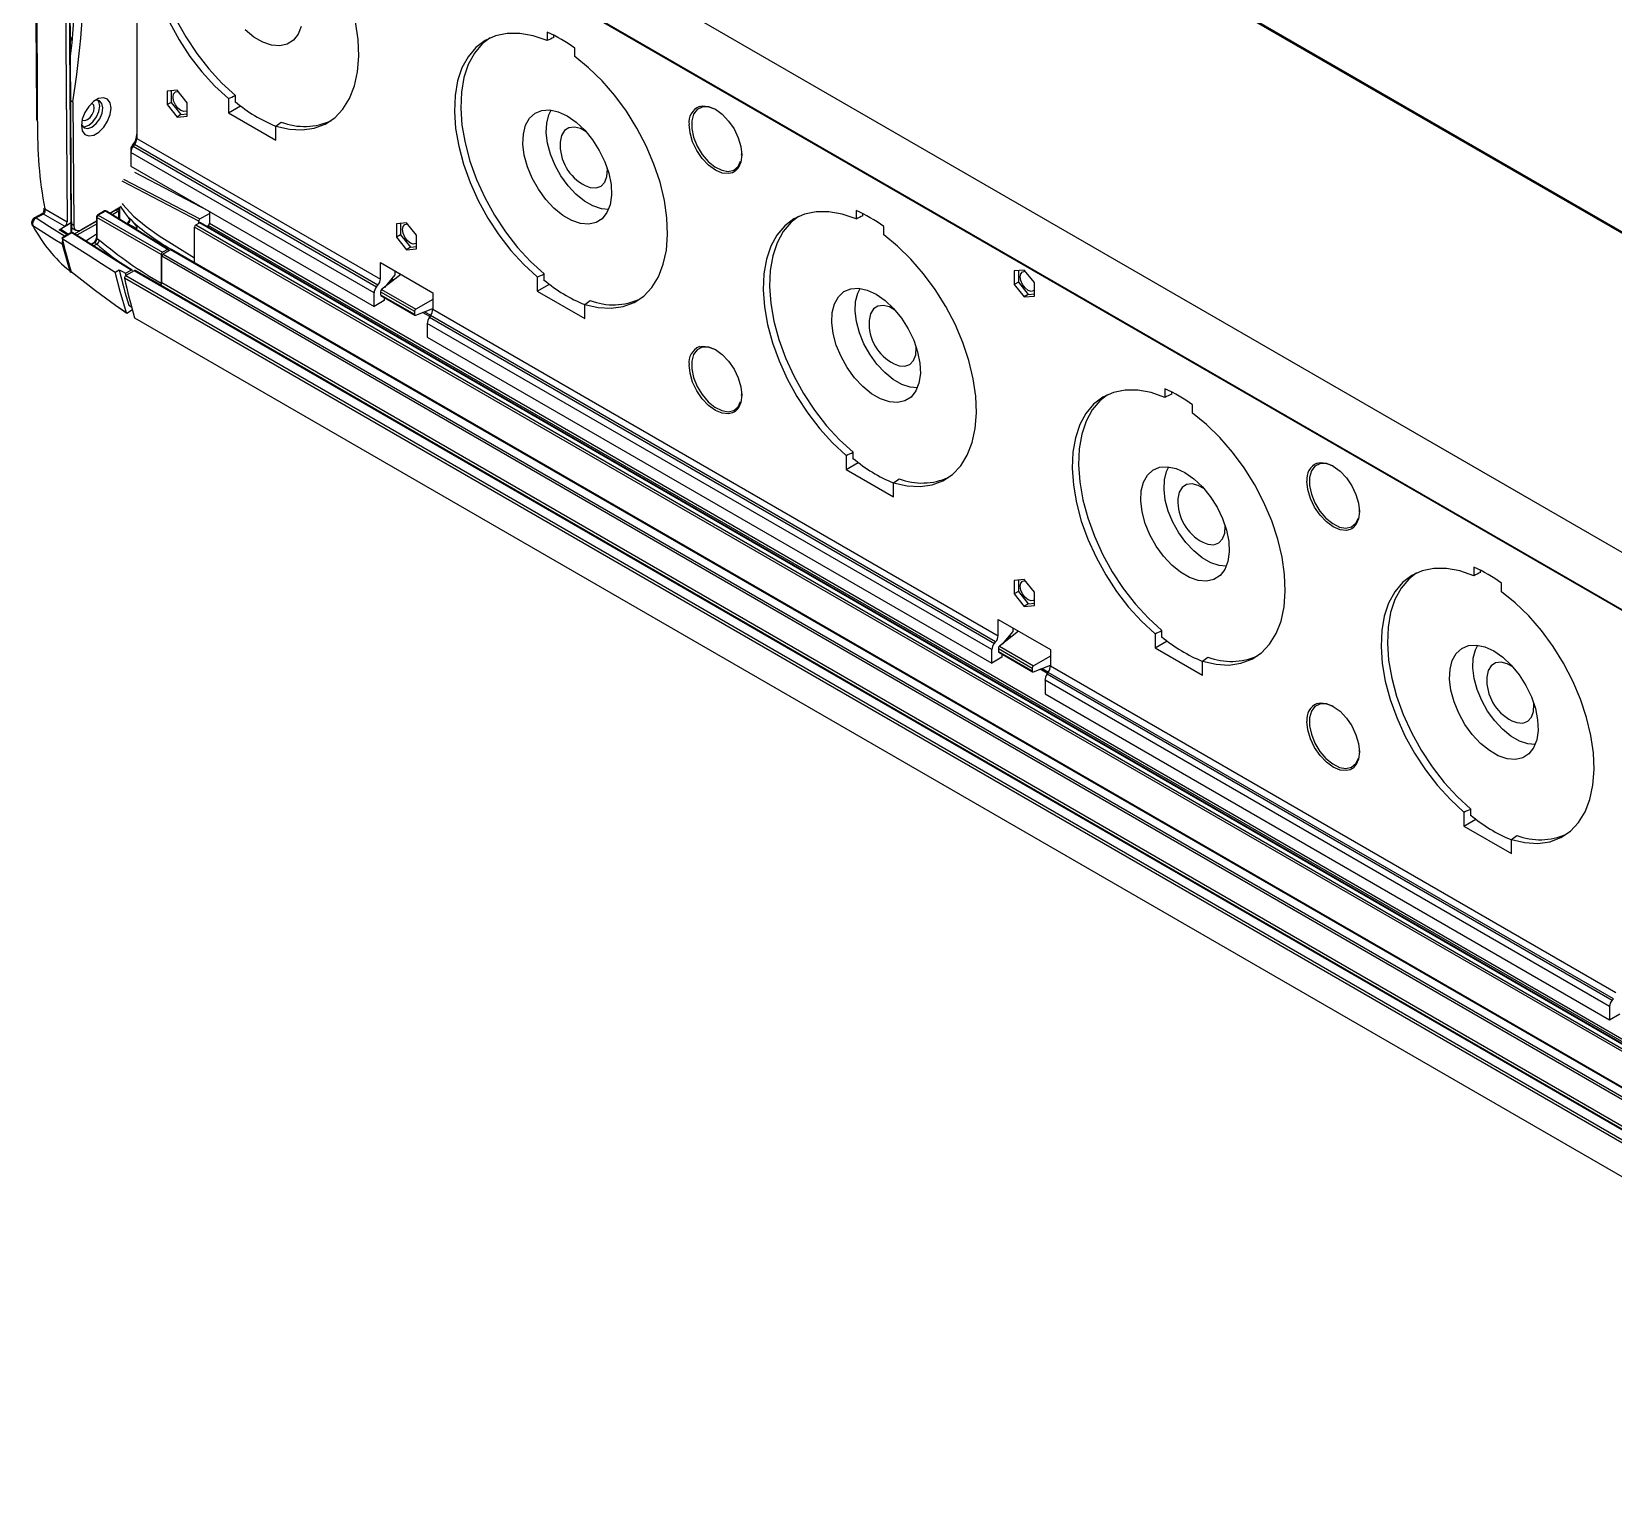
# Model space of a CAD drawing. Header units: inches. Extents: x 2.5 to 102.3, y 2 to 82.2.
# Drawn here: x 12.71 to 20.86, y 70.14 to 77.67 of the extents above; entities that cross this region are included whole.
import ezdxf

# ---------------------------------------------------------------- set-up
doc = ezdxf.new("R2010")
doc.units = ezdxf.units.IN
doc.header["$MEASUREMENT"] = 0

msp = doc.modelspace()

# ---------------------------------------------------------------- linework, layer by layer
for p, q in [((64.5856, 51.4105), (14.7702, 80.1684)), ((64.59, 51.4109), (14.7746, 80.1687)), ((63.9424, 51.7893), (15.4455, 79.786)), ((13.2414, 79.4086), (63.0568, 50.6508)), ((12.9142, 76.6837), (12.8966, 79.3194)), ((12.9169, 76.6875), (12.8994, 79.3176)), ((13.189, 79.144), (63.0044, 50.3861)), ((13.1908, 79.1383), (63.0062, 50.3805)), ((13.2523, 79.1028), (13.2523, 77.1171)), ((12.8856, 77.8655), (12.8934, 76.6866)), ((15.3667, 77.6641), (15.3667, 77.6203)), ((12.9092, 77.6329), (12.9173, 77.6361)), ((12.9106, 77.6275), (12.9195, 77.6231)), ((12.9196, 77.6282), (12.914, 77.6309)), ((12.9196, 77.6282), (12.9162, 77.6305)), ((12.9196, 77.6282), (12.92, 77.628)), ((15.4015, 77.6369), (15.4015, 77.6477)), ((15.5089, 77.5382), (15.5089, 77.582)), ((13.4601, 77.3646), (13.4082, 77.36)), ((13.4082, 77.36), (13.4082, 77.2907)), ((13.4294, 77.3619), (13.4294, 77.3021)), ((13.5121, 77.3), (13.4601, 77.3646)), ((13.7602, 77.3019), (13.7602, 77.3374)), ((12.9127, 77.3113), (12.9231, 77.3053)), ((12.9231, 77.3053), (12.9273, 76.6705)), ((13.4294, 77.3021), (13.4082, 77.2907)), ((13.4082, 77.2907), (13.4601, 77.2261)), ((13.4294, 77.3021), (13.4796, 77.2396)), ((13.5121, 77.2307), (13.5121, 77.3)), ((13.7243, 77.3216), (13.7243, 77.249)), ((13.7243, 77.249), (13.7866, 77.2849)), ((13.7243, 77.249), (13.9689, 77.1078)), ((13.4796, 77.2396), (13.4601, 77.2261)), ((13.4601, 77.2261), (13.5121, 77.2307)), ((13.4796, 77.2396), (13.5121, 77.2425)), ((13.9689, 77.1078), (13.9689, 77.1804)), ((13.2523, 77.1171), (14.5074, 76.3926)), ((13.222, 77.067), (13.222, 77.0445)), ((14.4749, 76.3211), (13.222, 77.0445)), ((13.222, 77.0445), (13.222, 76.9742)), ((13.2251, 77.0751), (13.2312, 77.0828)), ((13.2251, 77.0751), (13.2342, 77.077)), ((13.2312, 77.0828), (13.2401, 77.0847)), ((13.2401, 77.0847), (13.2342, 77.077)), ((13.2342, 77.077), (14.488, 76.3531)), ((14.4943, 76.3606), (13.2401, 77.0847)), ((16.3685, 77.0307), (16.3687, 77.039)), ((13.222, 76.9742), (14.4749, 76.2509)), ((13.6229, 76.7428), (13.242, 76.9408)), ((13.5713, 76.6908), (13.1771, 76.8958)), ((13.1836, 76.907), (13.5778, 76.7021)), ((13.1129, 76.7324), (13.1646, 76.7627)), ((13.1651, 76.7001), (13.1651, 76.7629)), ((12.7638, 76.728), (12.7256, 76.7082)), ((12.7719, 76.7268), (12.7337, 76.707)), ((12.8806, 76.664), (12.7719, 76.7268)), ((12.778, 76.7533), (12.8934, 76.6866)), ((12.8523, 76.6467), (12.9148, 76.6834)), ((12.8806, 76.664), (12.9142, 76.6837)), ((12.9152, 76.6316), (12.9148, 76.6834)), ((12.9179, 76.6318), (12.9175, 76.6872)), ((12.9307, 76.6252), (13.0446, 76.6904)), ((12.9682, 76.6476), (13.0446, 76.6924)), ((13.0446, 76.7135), (13.0446, 76.6048)), ((13.0474, 76.7096), (13.0474, 76.6009)), ((13.3777, 76.519), (13.0474, 76.7096)), ((13.0865, 76.743), (13.0492, 76.7214)), ((13.0912, 76.7424), (13.0539, 76.7209)), ((13.0539, 76.7209), (13.3842, 76.5302)), ((13.4102, 76.5452), (13.0912, 76.7424)), ((13.4149, 76.5456), (13.096, 76.7428)), ((13.1152, 76.7309), (13.1478, 76.7495)), ((13.1539, 76.7385), (13.1275, 76.7233)), ((13.1478, 76.7495), (13.1452, 76.7513)), ((13.1575, 76.75), (13.1509, 76.7546)), ((13.1606, 76.7029), (13.1603, 76.7348)), ((13.1633, 76.7012), (13.163, 76.7386)), ((13.2013, 76.678), (13.201, 76.6779)), ((13.2121, 76.708), (13.2125, 76.7075)), ((13.2121, 76.704), (13.2121, 76.708)), ((13.2214, 76.6987), (13.2125, 76.7075)), ((13.2125, 76.7075), (13.2125, 76.7037)), ((13.2125, 76.7037), (13.2214, 76.6987)), ((13.2214, 76.6987), (13.234, 76.6852)), ((13.5563, 76.6709), (13.5758, 76.6821)), ((13.5713, 76.6795), (13.5713, 76.6908)), ((63.3913, 47.9243), (13.5758, 76.6821)), ((13.5778, 76.7021), (13.6272, 76.7306)), ((63.3959, 47.9247), (13.5804, 76.6826)), ((13.6272, 76.7403), (13.6272, 76.6796)), ((13.6272, 76.6796), (25.5897, 69.7738)), ((14.6422, 76.6822), (14.5902, 76.6776)), ((14.6114, 76.6795), (14.6114, 76.6197)), ((14.6942, 76.6176), (14.6422, 76.6822)), ((16.958, 76.7455), (16.958, 76.7017)), ((16.9928, 76.7183), (16.9928, 76.7291)), ((12.9129, 76.6306), (12.866, 76.6036)), ((12.868, 76.6017), (12.8677, 76.6019)), ((12.9173, 76.6302), (12.868, 76.6017)), ((12.8802, 76.6149), (12.8919, 76.6218)), ((12.9176, 76.6761), (12.9273, 76.6705)), ((12.9177, 76.657), (12.9392, 76.6446)), ((13.228, 76.4387), (12.9224, 76.6304)), ((13.0446, 76.6759), (12.9429, 76.6176)), ((13.0474, 76.6009), (13.0607, 76.5933)), ((13.206, 76.6775), (13.2037, 76.6762)), ((13.2503, 76.652), (13.206, 76.6775)), ((63.3653, 47.9018), (13.5498, 76.6596)), ((13.5498, 76.4752), (13.5498, 76.6596)), ((13.5563, 76.6709), (63.3718, 47.913)), ((13.6128, 76.6639), (13.6207, 76.6684)), ((63.391, 47.9366), (13.6207, 76.6684)), ((14.5902, 76.6776), (14.5902, 76.6083)), ((14.6114, 76.6197), (14.5902, 76.6083)), ((14.5902, 76.6083), (14.6422, 76.5437)), ((14.6114, 76.6197), (14.6617, 76.5572)), ((14.6942, 76.5483), (14.6942, 76.6176)), ((17.1002, 76.6196), (17.1002, 76.6634)), ((12.8677, 76.5722), (12.9072, 76.4337)), ((13.0297, 76.579), (13.0166, 76.5714)), ((13.0345, 76.5785), (13.0192, 76.5697)), ((13.0279, 76.5642), (13.0458, 76.5719)), ((13.0458, 76.5719), (13.0345, 76.5785)), ((13.0465, 76.5722), (13.0458, 76.5719)), ((13.3777, 76.519), (13.3777, 76.3705)), ((13.4102, 76.5452), (13.3842, 76.5302)), ((13.4264, 76.5434), (13.3875, 76.5209)), ((13.3875, 76.5209), (63.2029, 47.763)), ((13.4167, 76.5378), (13.4167, 76.5415)), ((63.2419, 47.7855), (13.4264, 76.5434)), ((63.2465, 47.786), (13.431, 76.5438)), ((14.6617, 76.5572), (14.6422, 76.5437)), ((14.6422, 76.5437), (14.6942, 76.5483)), ((14.6617, 76.5572), (14.6942, 76.5601)), ((13.1409, 76.4276), (13.162, 76.4398)), ((13.1949, 76.4219), (13.2233, 76.4383)), ((13.2392, 76.4353), (13.1954, 76.41)), ((63.0546, 47.6774), (13.2392, 76.4353)), ((63.0592, 47.6779), (13.2438, 76.4357)), ((63.1964, 47.7518), (13.381, 76.5096)), ((13.381, 76.374), (13.381, 76.5096)), ((14.5074, 76.4769), (14.777, 76.3212)), ((14.5074, 76.3926), (14.5074, 76.4769)), ((14.5826, 76.4335), (14.5826, 76.4137)), ((17.8247, 76.4388), (17.7727, 76.4341)), ((17.7727, 76.4341), (17.7727, 76.3648)), ((17.7939, 76.436), (17.7939, 76.3762)), ((17.8766, 76.3741), (17.8247, 76.4388)), ((63.0044, 47.6396), (13.189, 76.3974)), ((13.1978, 76.4114), (13.1949, 76.4219)), ((13.1954, 76.41), (63.0108, 47.6522)), ((13.381, 76.374), (63.1964, 47.6162)), ((14.488, 76.3531), (14.4943, 76.3606)), ((14.612, 76.4165), (14.5138, 76.3382)), ((14.5826, 76.4137), (14.528, 76.3495)), ((14.5635, 76.3779), (14.5559, 76.3823)), ((14.5591, 76.3861), (14.5677, 76.3812)), ((14.5726, 76.3851), (14.563, 76.3906)), ((14.5748, 76.3869), (14.5647, 76.3927)), ((15.3155, 76.403), (15.3155, 76.3304)), ((15.3155, 76.3304), (15.3778, 76.3663)), ((15.3515, 76.3833), (15.3515, 76.4188)), ((17.7939, 76.3762), (17.7727, 76.3648)), ((17.7727, 76.3648), (17.8247, 76.3002)), ((17.7939, 76.3762), (17.8442, 76.3137)), ((17.8766, 76.3049), (17.8766, 76.3741)), ((14.4749, 76.2509), (14.4749, 76.3211)), ((14.527, 76.282), (14.4749, 76.2509)), ((14.5084, 76.327), (14.6828, 76.2263)), ((14.5084, 76.327), (14.5084, 76.3119)), ((14.5084, 76.3119), (14.6828, 76.2113)), ((14.5102, 76.3078), (14.6849, 76.207)), ((14.5138, 76.3382), (14.6893, 76.2369)), ((14.527, 76.2981), (14.527, 76.282)), ((14.777, 76.2876), (14.6893, 76.2369)), ((14.777, 76.3212), (14.777, 76.2369)), ((15.3155, 76.3304), (15.5601, 76.1892)), ((17.8442, 76.3137), (17.8247, 76.3002)), ((17.8247, 76.3002), (17.8766, 76.3049)), ((17.8442, 76.3137), (17.8766, 76.3166)), ((13.2003, 76.2157), (13.143, 76.2564)), ((13.1994, 76.2186), (13.143, 76.2564)), ((13.23, 76.2335), (13.2003, 76.2157)), ((13.2121, 76.2574), (13.2253, 76.2502)), ((13.2414, 76.1933), (63.0568, 47.4355)), ((14.6828, 76.2263), (14.6828, 76.2113)), ((14.6893, 76.2069), (14.777, 76.2413)), ((14.7621, 76.1989), (14.7244, 76.2207)), ((14.734, 76.2244), (14.7667, 76.2056)), ((14.7657, 76.204), (14.7601, 76.196)), ((14.7601, 76.196), (17.6704, 74.5159)), ((17.6768, 74.5234), (14.7657, 76.204)), ((14.777, 76.2369), (17.6899, 74.5554)), ((15.5601, 76.1892), (15.5601, 76.2618)), ((17.6574, 74.4839), (14.7488, 76.163)), ((14.7488, 76.163), (14.7488, 76.0928)), ((14.7488, 76.0928), (17.6574, 74.4137)), ((16.3685, 75.7932), (16.3687, 75.8015)), ((18.5492, 75.8269), (18.5492, 75.7831)), ((18.584, 75.7997), (18.584, 75.8105)), ((18.6914, 75.701), (18.6914, 75.7448)), ((16.9068, 75.4844), (16.9068, 75.4118)), ((16.9427, 75.4647), (16.9427, 75.5002)), ((16.9068, 75.4118), (16.969, 75.4477)), ((16.9068, 75.4118), (17.1513, 75.2706)), ((17.1513, 75.2706), (17.1513, 75.3432)), ((19.5509, 75.1935), (19.5511, 75.2018)), ((20.1404, 74.9083), (20.1404, 74.8645)), ((20.1752, 74.8811), (20.1752, 74.8919)), ((17.8247, 74.845), (17.7727, 74.8404)), ((17.7727, 74.8404), (17.7727, 74.7711)), ((17.7939, 74.8423), (17.7939, 74.7825)), ((17.8766, 74.7804), (17.8247, 74.845)), ((20.2826, 74.7824), (20.2826, 74.8262)), ((17.7939, 74.7825), (17.7727, 74.7711)), ((17.7727, 74.7711), (17.8247, 74.7065)), ((17.7939, 74.7825), (17.8442, 74.72)), ((17.8442, 74.72), (17.8766, 74.7229)), ((17.8766, 74.7111), (17.8766, 74.7804)), ((17.8442, 74.72), (17.8247, 74.7065)), ((17.8247, 74.7065), (17.8766, 74.7111)), ((17.6899, 74.6397), (17.9595, 74.484)), ((17.6899, 74.5554), (17.6899, 74.6397)), ((17.7944, 74.5793), (17.6963, 74.501)), ((17.7651, 74.5765), (17.7105, 74.5123)), ((17.7651, 74.5963), (17.7651, 74.5765)), ((18.498, 74.5658), (18.498, 74.4932)), ((18.5339, 74.5461), (18.5339, 74.5816)), ((17.6574, 74.4137), (17.6574, 74.4839)), ((17.6704, 74.5159), (17.6768, 74.5234)), ((17.6909, 74.4898), (17.8653, 74.3891)), ((17.6909, 74.4898), (17.6909, 74.4747)), ((17.6963, 74.501), (17.8717, 74.3997)), ((17.746, 74.5407), (17.7384, 74.5451)), ((17.7416, 74.5489), (17.7501, 74.544)), ((17.755, 74.5479), (17.7454, 74.5534)), ((17.7573, 74.5497), (17.7472, 74.5555)), ((17.9595, 74.484), (17.9595, 74.3997)), ((18.498, 74.4932), (18.5603, 74.5291)), ((18.498, 74.4932), (18.7426, 74.352)), ((17.7095, 74.4448), (17.6574, 74.4137)), ((17.6909, 74.4747), (17.8653, 74.3741)), ((17.6926, 74.4706), (17.8673, 74.3698)), ((17.7095, 74.4609), (17.7095, 74.4448)), ((17.9595, 74.4504), (17.8717, 74.3997)), ((17.8717, 74.3697), (17.9595, 74.4041)), ((17.9595, 74.3997), (20.8723, 72.7182)), ((18.7426, 74.352), (18.7426, 74.4246)), ((17.8653, 74.3891), (17.8653, 74.3741)), ((17.9446, 74.3617), (17.9068, 74.3835)), ((17.9165, 74.3872), (17.9492, 74.3684)), ((20.8399, 72.6467), (17.9313, 74.3258)), ((17.9313, 74.3258), (17.9313, 74.2556)), ((17.9481, 74.3668), (17.9426, 74.3588)), ((17.9426, 74.3588), (20.8529, 72.6787)), ((20.8593, 72.6862), (17.9481, 74.3668)), ((17.9313, 74.2556), (20.8399, 72.5765)), ((19.5509, 73.956), (19.5511, 73.9643)), ((20.1252, 73.6275), (20.1252, 73.663)), ((20.0892, 73.6472), (20.0892, 73.5746)), ((20.0892, 73.5746), (20.1515, 73.6105)), ((20.0892, 73.5746), (20.3338, 73.4334)), ((20.3338, 73.4334), (20.3338, 73.506)), ((20.8593, 72.6862), (20.8529, 72.6787)), ((20.8399, 72.6467), (20.8399, 72.5765)), ((20.8399, 72.5765), (20.892, 72.6076))]:
    msp.add_line(p, q)
at = {"flags": 128}
for points in [[(13.7755, 78.5389), (13.7041, 78.5637), (13.6351, 78.5763), (13.5699, 78.5765), (13.5096, 78.5642), (13.4552, 78.5398), (13.4077, 78.5035), (13.3679, 78.456), (13.3365, 78.3983), (13.3141, 78.3312), (13.3011, 78.256), (13.2976, 78.174), (13.3038, 78.0866), (13.3196, 77.9954), (13.3446, 77.902), (13.3784, 77.808), (13.4205, 77.7151), (13.4701, 77.6249), (13.5263, 77.539), (13.5882, 77.4589), (13.6545, 77.386), (13.7243, 77.3216)], [(13.4797, 78.5526), (13.4407, 78.5218), (13.4006, 78.4743), (13.3691, 78.4164), (13.3466, 78.3491), (13.3336, 78.2736), (13.3302, 78.1913), (13.3365, 78.1036), (13.3525, 78.0121), (13.3778, 77.9183), (13.412, 77.824), (13.4544, 77.7308), (13.5044, 77.6404), (13.561, 77.5544), (13.6233, 77.4743), (13.6901, 77.4016), (13.7602, 77.3374)], [(13.9689, 77.1804), (14.0386, 77.1643), (14.105, 77.1605), (14.1668, 77.1692), (14.2231, 77.1902), (14.2726, 77.2232), (14.3147, 77.2675), (14.3486, 77.3224), (14.3736, 77.387), (14.3893, 77.46), (14.3956, 77.5402), (14.3921, 77.6262), (14.3791, 77.7164), (14.3567, 77.8094), (14.3253, 77.9034), (14.2855, 77.9967), (14.238, 78.0879), (14.1835, 78.1752), (14.1232, 78.2571), (14.058, 78.3322), (13.9891, 78.3992), (13.9177, 78.4568)], [(14.0996, 77.6939), (14.0836, 77.6531), (14.0591, 77.622), (14.0273, 77.6017), (13.9894, 77.5931), (13.9469, 77.5965), (13.9017, 77.6119), (13.8555, 77.6386), (13.8102, 77.6755)], [(15.3667, 77.6203), (15.2953, 77.6451), (15.2264, 77.6577), (15.1612, 77.6579), (15.1009, 77.6456), (15.0465, 77.6212), (14.9989, 77.5849), (14.9591, 77.5374), (14.9278, 77.4797), (14.9053, 77.4126), (14.8923, 77.3374), (14.8888, 77.2554), (14.8951, 77.168), (14.9108, 77.0768), (14.9358, 76.9834), (14.9697, 76.8894), (15.0118, 76.7965), (15.0614, 76.7063), (15.1176, 76.6204), (15.1794, 76.5403), (15.2458, 76.4674), (15.3155, 76.403)], [(12.9106, 77.6301), (12.9119, 77.6307), (12.9154, 77.631), (12.9163, 77.6306)], [(15.0721, 77.6348), (15.0319, 77.6032), (14.9919, 77.5557), (14.9603, 77.4978), (14.9379, 77.4305), (14.9248, 77.355), (14.9214, 77.2727), (14.9278, 77.185), (14.9437, 77.0934), (14.969, 76.9997), (15.0032, 76.9054), (15.0457, 76.8122), (15.0957, 76.7218), (15.1523, 76.6358), (15.2145, 76.5557), (15.2813, 76.483), (15.3515, 76.4188)], [(15.5601, 76.2618), (15.6299, 76.2457), (15.6963, 76.2419), (15.7581, 76.2506), (15.8143, 76.2716), (15.8639, 76.3046), (15.906, 76.3489), (15.9398, 76.4038), (15.9648, 76.4684), (15.9806, 76.5414), (15.9868, 76.6216), (15.9833, 76.7076), (15.9703, 76.7978), (15.9479, 76.8908), (15.9165, 76.9848), (15.8767, 77.0781), (15.8292, 77.1693), (15.7748, 77.2566), (15.7145, 77.3385), (15.6493, 77.4136), (15.5803, 77.4806), (15.5089, 77.5382)], [(13.4394, 77.3298), (13.4424, 77.3458), (13.4512, 77.3559), (13.4642, 77.3584), (13.4652, 77.3583)], [(13.5121, 77.2604), (13.5081, 77.2573), (13.495, 77.2547), (13.4796, 77.2601), (13.4642, 77.2725), (13.4512, 77.2901), (13.4424, 77.3103), (13.4394, 77.3298)], [(13.1196, 77.2726), (13.1148, 77.2999), (13.1014, 77.3185), (13.081, 77.3262), (13.056, 77.3221), (13.0295, 77.3065), (13.0046, 77.2815), (12.9845, 77.25), (12.9714, 77.2158), (12.967, 77.1831), (12.9718, 77.1558), (12.9852, 77.1372), (13.0057, 77.1295), (13.0306, 77.1336), (13.0571, 77.1492), (13.082, 77.1742), (13.1021, 77.2057), (13.1152, 77.2399), (13.1196, 77.2726)], [(12.9671, 77.1886), (12.9686, 77.185), (12.981, 77.171), (12.9995, 77.1676), (13.0213, 77.1754), (13.043, 77.1931), (13.0614, 77.2181), (13.0736, 77.2465), (13.0777, 77.2741)], [(12.9707, 77.2129), (12.9734, 77.211), (12.9848, 77.2089), (12.9982, 77.2137), (13.0116, 77.2246), (13.023, 77.24), (13.0305, 77.2576), (13.033, 77.2746), (13.0303, 77.2885), (13.0226, 77.2971), (13.02, 77.2983)], [(12.9733, 77.1774), (12.9831, 77.1771), (13.0049, 77.1849), (13.0266, 77.2026), (13.045, 77.2276), (13.0571, 77.256), (13.0613, 77.2836)], [(13.0777, 77.2741), (13.0732, 77.2966), (13.0608, 77.3106), (13.0422, 77.3139), (13.0392, 77.3135)], [(13.0613, 77.2836), (13.0568, 77.3061), (13.052, 77.3137)], [(15.4698, 77.2327), (15.5158, 77.2007), (15.5599, 77.1593), (15.6003, 77.1101), (15.6353, 77.0551), (15.6636, 76.9966), (15.6839, 76.937), (15.6955, 76.8786), (15.6979, 76.824), (15.6909, 76.7753), (15.6748, 76.7345), (15.6504, 76.7034), (15.6186, 76.6831), (15.5806, 76.6745), (15.5382, 76.6779), (15.4929, 76.6933), (15.4467, 76.72), (15.4015, 76.7569), (15.359, 76.8024), (15.3211, 76.8548), (15.2893, 76.9118), (15.2648, 76.9712), (15.2488, 77.0305), (15.2418, 77.0873), (15.2441, 77.1392), (15.2557, 77.1842), (15.276, 77.2203), (15.3043, 77.2462), (15.3394, 77.2607), (15.3798, 77.2633), (15.4239, 77.2538), (15.4698, 77.2327)], [(15.6826, 76.7505), (15.6457, 76.754), (15.6024, 76.7687), (15.5581, 76.7943), (15.5148, 76.8296), (15.4741, 76.8732), (15.4378, 76.9234), (15.4073, 76.978), (15.3839, 77.0349), (15.3685, 77.0916), (15.3618, 77.146), (15.3641, 77.1958), (15.3752, 77.2388), (15.387, 77.2625)], [(16.2346, 77.2654), (16.2308, 77.2673), (16.1964, 77.2789), (16.1652, 77.2783), (16.1395, 77.2654), (16.1212, 77.2412), (16.1117, 77.2076), (16.1117, 77.167), (16.1212, 77.1225), (16.1395, 77.0773), (16.1652, 77.0347), (16.1964, 76.998), (16.2308, 76.9699), (16.2659, 76.9524), (16.299, 76.9469), (16.3277, 76.9537), (16.3499, 76.9724), (16.3631, 76.999)], [(16.1507, 77.2817), (16.1657, 77.2847), (16.1984, 77.2814), (16.2334, 77.2665), (16.2685, 77.2409), (16.3012, 77.2064), (16.3293, 77.1653), (16.3508, 77.1205), (16.3644, 77.0749), (16.369, 77.0317), (16.3644, 76.9939), (16.3508, 76.9639), (16.3355, 76.948)], [(15.5672, 77.1513), (15.5386, 77.1671), (15.5067, 77.1752), (15.4784, 77.1717), (15.4557, 77.1568), (15.4405, 77.1316), (15.4337, 77.098), (15.4337, 77.097)], [(16.3214, 76.9401), (16.3012, 76.9353), (16.2685, 76.9385), (16.2334, 76.9534), (16.1984, 76.979), (16.1657, 77.0135), (16.1376, 77.0546), (16.116, 77.0995), (16.1025, 77.145), (16.0979, 77.1882)], [(15.5626, 76.8737), (15.588, 76.8639), (15.6185, 76.8616), (15.6442, 76.8709), (15.6633, 76.8912), (15.6744, 76.9209), (15.6767, 76.9577), (15.6764, 76.9622)], [(16.3355, 76.948), (16.3293, 76.9439), (16.3214, 76.9401)], [(13.2121, 76.708), (13.1902, 76.7351), (13.168, 76.7681)], [(13.1772, 76.7811), (13.1805, 76.7766), (13.2358, 76.717), (13.3007, 76.6625), (13.3674, 76.6146), (13.5498, 76.5009)], [(12.7257, 76.7079), (12.7234, 76.7069), (12.717, 76.7011), (12.7126, 76.6932), (12.7107, 76.6834), (12.7124, 76.6725), (12.7143, 76.6691)], [(12.7337, 76.707), (12.8023, 76.6639), (12.8802, 76.6149)], [(13.1566, 76.758), (13.1629, 76.7496), (13.1651, 76.7472)], [(13.2137, 76.6924), (13.2156, 76.6956), (13.2171, 76.6964)], [(13.2171, 76.6964), (13.2187, 76.6966), (13.2187, 76.6966)], [(13.234, 76.6852), (13.2494, 76.6644), (13.2513, 76.6607), (13.2525, 76.6565), (13.2525, 76.6548), (13.2519, 76.6532), (13.2511, 76.6524), (13.2503, 76.652)], [(16.958, 76.7017), (16.8865, 76.7265), (16.8176, 76.7391), (16.7524, 76.7393), (16.6921, 76.727), (16.6377, 76.7026), (16.5902, 76.6663), (16.5504, 76.6188), (16.519, 76.5611), (16.4966, 76.494), (16.4835, 76.4188), (16.4801, 76.3368), (16.4863, 76.2494), (16.502, 76.1582), (16.5271, 76.0648), (16.5609, 75.9708), (16.603, 75.8779), (16.6526, 75.7877), (16.7088, 75.7018), (16.7706, 75.6217), (16.837, 75.5488), (16.9068, 75.4844)], [(16.6622, 76.7154), (16.6231, 76.6846), (16.5831, 76.6371), (16.5516, 76.5792), (16.5291, 76.5119), (16.516, 76.4364), (16.5127, 76.3541), (16.519, 76.2664), (16.535, 76.1748), (16.5603, 76.0811), (16.5944, 75.9868), (16.6369, 75.8936), (16.6869, 75.8032), (16.7435, 75.7172), (16.8058, 75.6371), (16.8726, 75.5644), (16.9427, 75.5002)], [(12.8677, 76.5722), (12.831, 76.5952), (12.717, 76.6667)], [(12.8523, 76.6467), (12.8566, 76.6484), (12.8604, 76.6482), (12.8616, 76.6474)], [(12.8919, 76.6218), (12.8746, 76.6327), (12.8607, 76.6414), (12.8523, 76.6467)], [(12.9003, 76.6234), (12.8959, 76.6261), (12.8618, 76.6476)], [(12.866, 76.6035), (12.8659, 76.6032), (12.8665, 76.6027), (12.8677, 76.6019)], [(12.868, 76.6017), (13.0015, 76.5166), (13.0712, 76.4721), (13.1409, 76.4276)], [(12.8919, 76.6218), (12.8961, 76.6234), (12.9001, 76.6232)], [(12.8919, 76.6218), (12.8932, 76.621), (12.8944, 76.6199)], [(13.2233, 76.4383), (13.067, 76.5363), (12.9173, 76.6302)], [(12.9891, 76.5886), (13.0147, 76.6049), (13.0446, 76.6245)], [(14.6214, 76.6474), (14.6245, 76.6634), (14.6332, 76.6735), (14.6463, 76.676), (14.6473, 76.6759)], [(14.6942, 76.578), (14.6901, 76.5749), (14.6771, 76.5724), (14.6617, 76.5777), (14.6463, 76.5901), (14.6332, 76.6078), (14.6245, 76.6279), (14.6214, 76.6474)], [(17.1513, 75.3432), (17.2211, 75.3271), (17.2875, 75.3233), (17.3493, 75.332), (17.4055, 75.353), (17.4551, 75.386), (17.4972, 75.4303), (17.531, 75.4852), (17.5561, 75.5498), (17.5718, 75.6228), (17.578, 75.703), (17.5746, 75.789), (17.5615, 75.8792), (17.5391, 75.9722), (17.5077, 76.0662), (17.4679, 76.1595), (17.4204, 76.2507), (17.366, 76.338), (17.3057, 76.4199), (17.2405, 76.495), (17.1716, 76.562), (17.1002, 76.6196)], [(13.162, 76.4398), (13.1784, 76.4308), (13.1949, 76.4219)], [(13.143, 76.2564), (13.0401, 76.3312), (12.9148, 76.4304)], [(13.1994, 76.2186), (13.166, 76.3285), (13.1409, 76.4276)], [(13.3777, 76.3705), (13.377, 76.3651), (13.3751, 76.3599)], [(17.8039, 76.404), (17.807, 76.42), (17.8157, 76.43), (17.8288, 76.4326), (17.8298, 76.4325)], [(17.8766, 76.3345), (17.8726, 76.3314), (17.8596, 76.3289), (17.8442, 76.3343), (17.8288, 76.3467), (17.8157, 76.3643), (17.807, 76.3844), (17.8039, 76.404)], [(17.0611, 76.3141), (17.107, 76.2821), (17.1511, 76.2407), (17.1915, 76.1915), (17.2266, 76.1365), (17.2548, 76.078), (17.2752, 76.0184), (17.2868, 75.96), (17.2891, 75.9054), (17.2821, 75.8567), (17.2661, 75.8159), (17.2416, 75.7848), (17.2098, 75.7645), (17.1719, 75.7559), (17.1294, 75.7593), (17.0842, 75.7747), (17.038, 75.8014), (16.9927, 75.8383), (16.9502, 75.8838), (16.9123, 75.9362), (16.8805, 75.9932), (16.856, 76.0526), (16.84, 76.1119), (16.833, 76.1687), (16.8353, 76.2206), (16.8469, 76.2656), (16.8673, 76.3017), (16.8956, 76.3276), (16.9306, 76.3421), (16.971, 76.3447), (17.0151, 76.3352), (17.0611, 76.3141)], [(17.2738, 75.8319), (17.2369, 75.8354), (17.1936, 75.8501), (17.1493, 75.8757), (17.106, 75.911), (17.0653, 75.9546), (17.029, 76.0048), (16.9985, 76.0594), (16.9751, 76.1163), (16.9598, 76.173), (16.9531, 76.2274), (16.9553, 76.2772), (16.9664, 76.3202), (16.9782, 76.3439)], [(13.1994, 76.2186), (13.1999, 76.2171), (13.2003, 76.2157)], [(17.1584, 76.2327), (17.1299, 76.2485), (17.0979, 76.2566), (17.0696, 76.2531), (17.047, 76.2382), (17.0317, 76.213), (17.025, 76.1794), (17.0249, 76.1784)], [(16.2346, 76.0279), (16.2308, 76.0298), (16.1964, 76.0414), (16.1652, 76.0408), (16.1395, 76.0279), (16.1212, 76.0037), (16.1117, 75.9701), (16.1117, 75.9295), (16.1212, 75.885), (16.1395, 75.8398), (16.1652, 75.7972), (16.1964, 75.7605), (16.2308, 75.7324), (16.2659, 75.7149), (16.299, 75.7094), (16.3277, 75.7162), (16.3499, 75.7349), (16.3631, 75.7615)], [(16.1507, 76.0442), (16.1657, 76.0472), (16.1984, 76.0439), (16.2334, 76.029), (16.2685, 76.0034), (16.3012, 75.9689), (16.3293, 75.9278), (16.3508, 75.883), (16.3644, 75.8374), (16.369, 75.7942), (16.3644, 75.7564), (16.3508, 75.7264), (16.3355, 75.7105)], [(17.1538, 75.9551), (17.1793, 75.9453), (17.2097, 75.943), (17.2354, 75.9523), (17.2545, 75.9726), (17.2656, 76.0022), (17.2679, 76.0391), (17.2676, 76.0436)], [(16.3214, 75.7026), (16.3012, 75.6978), (16.2685, 75.701), (16.2334, 75.7159), (16.1984, 75.7415), (16.1657, 75.776), (16.1376, 75.8171), (16.116, 75.862), (16.1025, 75.9075), (16.0979, 75.9507)], [(18.5492, 75.7831), (18.4778, 75.8079), (18.4089, 75.8205), (18.3437, 75.8207), (18.2833, 75.8084), (18.2289, 75.784), (18.1814, 75.7477), (18.1416, 75.7002), (18.1102, 75.6425), (18.0878, 75.5754), (18.0748, 75.5002), (18.0713, 75.4182), (18.0775, 75.3308), (18.0933, 75.2396), (18.1183, 75.1462), (18.1522, 75.0522), (18.1942, 74.9593), (18.2438, 74.8691), (18.3, 74.7832), (18.3619, 74.7031), (18.4282, 74.6302), (18.498, 74.5658)], [(18.2534, 75.7968), (18.2144, 75.766), (18.1744, 75.7185), (18.1428, 75.6606), (18.1203, 75.5933), (18.1073, 75.5178), (18.1039, 75.4355), (18.1102, 75.3478), (18.1262, 75.2562), (18.1515, 75.1625), (18.1857, 75.0682), (18.2281, 74.975), (18.2781, 74.8846), (18.3347, 74.7986), (18.397, 74.7185), (18.4638, 74.6458), (18.5339, 74.5816)], [(16.3355, 75.7105), (16.3293, 75.7064), (16.3214, 75.7026)], [(18.7426, 74.4246), (18.8123, 74.4085), (18.8787, 74.4047), (18.9406, 74.4134), (18.9968, 74.4344), (19.0463, 74.4674), (19.0884, 74.5117), (19.1223, 74.5666), (19.1473, 74.6312), (19.1631, 74.7042), (19.1693, 74.7844), (19.1658, 74.8704), (19.1528, 74.9606), (19.1304, 75.0536), (19.099, 75.1476), (19.0592, 75.2409), (19.0117, 75.3321), (18.9573, 75.4194), (18.8969, 75.5013), (18.8317, 75.5764), (18.7628, 75.6434), (18.6914, 75.701)], [(18.6523, 75.3955), (18.6983, 75.3635), (18.7423, 75.3221), (18.7827, 75.2729), (18.8178, 75.2179), (18.8461, 75.1594), (18.8664, 75.0998), (18.878, 75.0414), (18.8803, 74.9868), (18.8733, 74.9381), (18.8573, 74.8973), (18.8329, 74.8662), (18.801, 74.8459), (18.7631, 74.8373), (18.7206, 74.8407), (18.6754, 74.8561), (18.6292, 74.8828), (18.5839, 74.9197), (18.5415, 74.9652), (18.5036, 75.0176), (18.4717, 75.0746), (18.4473, 75.134), (18.4312, 75.1933), (18.4242, 75.2501), (18.4266, 75.302), (18.4382, 75.347), (18.4585, 75.3831), (18.4868, 75.409), (18.5218, 75.4235), (18.5622, 75.4261), (18.6063, 75.4166), (18.6523, 75.3955)], [(18.8651, 74.9133), (18.8282, 74.9168), (18.7848, 74.9315), (18.7406, 74.9571), (18.6972, 74.9924), (18.6566, 75.036), (18.6203, 75.0862), (18.5898, 75.1408), (18.5664, 75.1977), (18.551, 75.2544), (18.5443, 75.3088), (18.5465, 75.3586), (18.5576, 75.4016), (18.5695, 75.4253)], [(19.417, 75.4282), (19.4133, 75.4301), (19.3788, 75.4417), (19.3476, 75.4411), (19.3219, 75.4282), (19.3037, 75.404), (19.2942, 75.3704), (19.2942, 75.3298), (19.3037, 75.2853), (19.3219, 75.2401), (19.3476, 75.1975), (19.3788, 75.1608), (19.4133, 75.1327), (19.4483, 75.1152), (19.4814, 75.1097), (19.5102, 75.1165), (19.5323, 75.1352), (19.5456, 75.1618)], [(19.3332, 75.4445), (19.3481, 75.4475), (19.3808, 75.4442), (19.4159, 75.4293), (19.451, 75.4037), (19.4837, 75.3692), (19.5118, 75.3281), (19.5333, 75.2833), (19.5468, 75.2377), (19.5515, 75.1945), (19.5468, 75.1567), (19.5333, 75.1267), (19.518, 75.1108)], [(18.7497, 75.3141), (18.7211, 75.3299), (18.6892, 75.338), (18.6608, 75.3345), (18.6382, 75.3196), (18.6229, 75.2944), (18.6162, 75.2608), (18.6161, 75.2598)], [(19.5038, 75.1029), (19.4837, 75.0981), (19.451, 75.1013), (19.4159, 75.1162), (19.3808, 75.1418), (19.3481, 75.1763), (19.3201, 75.2174), (19.2985, 75.2623), (19.285, 75.3078), (19.2804, 75.351)], [(18.7451, 75.0365), (18.7705, 75.0267), (18.8009, 75.0244), (18.8267, 75.0337), (18.8458, 75.054), (18.8569, 75.0836), (18.8591, 75.1205), (18.8588, 75.125)], [(19.518, 75.1108), (19.5118, 75.1067), (19.5038, 75.1029)], [(20.1404, 74.8645), (20.069, 74.8893), (20.0001, 74.9019), (19.9349, 74.9021), (19.8746, 74.8898), (19.8202, 74.8654), (19.7726, 74.8291), (19.7328, 74.7816), (19.7015, 74.7239), (19.6791, 74.6568), (19.666, 74.5816), (19.6626, 74.4996), (19.6688, 74.4122), (19.6845, 74.321), (19.7095, 74.2276), (19.7434, 74.1336), (19.7855, 74.0407), (19.8351, 73.9505), (19.8913, 73.8646), (19.9531, 73.7845), (20.0195, 73.7116), (20.0892, 73.6472)], [(17.8039, 74.8102), (17.807, 74.8262), (17.8157, 74.8363), (17.8288, 74.8388), (17.8298, 74.8387)], [(17.8766, 74.7408), (17.8726, 74.7377), (17.8596, 74.7352), (17.8442, 74.7405), (17.8288, 74.7529), (17.8157, 74.7706), (17.807, 74.7907), (17.8039, 74.8102)], [(19.8458, 74.879), (19.8056, 74.8474), (19.7656, 74.7999), (19.7341, 74.742), (19.7116, 74.6747), (19.6985, 74.5992), (19.6951, 74.5169), (19.7015, 74.4292), (19.7174, 74.3376), (19.7427, 74.2439), (19.7769, 74.1496), (19.8194, 74.0564), (19.8694, 73.966), (19.926, 73.88), (19.9882, 73.7999), (20.055, 73.7272), (20.1252, 73.663)], [(20.3338, 73.506), (20.4036, 73.4899), (20.47, 73.4861), (20.5318, 73.4948), (20.588, 73.5158), (20.6376, 73.5488), (20.6797, 73.5931), (20.7135, 73.648), (20.7385, 73.7126), (20.7543, 73.7856), (20.7605, 73.8658), (20.757, 73.9518), (20.744, 74.042), (20.7216, 74.135), (20.6902, 74.229), (20.6504, 74.3223), (20.6029, 74.4135), (20.5485, 74.5008), (20.4882, 74.5827), (20.423, 74.6578), (20.354, 74.7248), (20.2826, 74.7824)], [(20.2435, 74.4769), (20.2895, 74.4449), (20.3336, 74.4035), (20.374, 74.3543), (20.409, 74.2993), (20.4373, 74.2408), (20.4577, 74.1812), (20.4692, 74.1228), (20.4716, 74.0682), (20.4646, 74.0195), (20.4485, 73.9787), (20.4241, 73.9475), (20.3923, 73.9273), (20.3543, 73.9187), (20.3119, 73.9221), (20.2666, 73.9375), (20.2204, 73.9642), (20.1752, 74.0011), (20.1327, 74.0466), (20.0948, 74.099), (20.063, 74.156), (20.0385, 74.2154), (20.0225, 74.2747), (20.0155, 74.3315), (20.0178, 74.3834), (20.0294, 74.4284), (20.0497, 74.4645), (20.078, 74.4904), (20.1131, 74.5049), (20.1535, 74.5075), (20.1976, 74.498), (20.2435, 74.4769)], [(20.4563, 73.9947), (20.4194, 73.9982), (20.3761, 74.0129), (20.3318, 74.0385), (20.2885, 74.0738), (20.2478, 74.1174), (20.2115, 74.1676), (20.181, 74.2222), (20.1576, 74.2791), (20.1422, 74.3358), (20.1355, 74.3902), (20.1378, 74.44), (20.1489, 74.483), (20.1607, 74.5067)], [(20.3409, 74.3955), (20.3123, 74.4113), (20.2804, 74.4194), (20.2521, 74.4159), (20.2294, 74.401), (20.2142, 74.3758), (20.2074, 74.3422), (20.2074, 74.3412)], [(19.417, 74.1907), (19.4133, 74.1926), (19.3788, 74.2042), (19.3476, 74.2036), (19.3219, 74.1907), (19.3037, 74.1665), (19.2942, 74.1329), (19.2942, 74.0923), (19.3037, 74.0478), (19.3219, 74.0026), (19.3476, 73.96), (19.3788, 73.9233), (19.4133, 73.8952), (19.4483, 73.8777), (19.4814, 73.8722), (19.5102, 73.879), (19.5323, 73.8977), (19.5456, 73.9243)], [(19.3332, 74.207), (19.3481, 74.21), (19.3808, 74.2067), (19.4159, 74.1918), (19.451, 74.1662), (19.4837, 74.1317), (19.5118, 74.0906), (19.5333, 74.0458), (19.5468, 74.0002), (19.5515, 73.957), (19.5468, 73.9192), (19.5333, 73.8892), (19.518, 73.8733)], [(20.3363, 74.1179), (20.3618, 74.1081), (20.3922, 74.1058), (20.4179, 74.1151), (20.437, 74.1354), (20.4481, 74.165), (20.4504, 74.2019), (20.4501, 74.2064)], [(19.5038, 73.8654), (19.4837, 73.8606), (19.451, 73.8638), (19.4159, 73.8787), (19.3808, 73.9043), (19.3481, 73.9388), (19.3201, 73.9799), (19.2985, 74.0248), (19.285, 74.0703), (19.2804, 74.1135)], [(19.518, 73.8733), (19.5118, 73.8692), (19.5038, 73.8654)]]:
    msp.add_lwpolyline(points, dxfattribs=at)
for centre, radius, start, end in [((8.4414, 78.0247), 4.5391, 350.88116, 9.88242), ((8.3933, 78.0634), 4.5482, 353.39108, 7.3725), ((72.9517, 77.9346), 60.2195, 179.974601, 180.688427), ((-88.4184, 77.095), 101.1595, 0.061858, 0.486541), ((15.0496, 76.9506), 0.7808, 53.96688, 66.0385), ((14.2652, 77.9038), 0.7827, 229.82014, 247.75302), ((16.1844, 77.201), 0.0875, 112.64617, 188.41726), ((15.0445, 77.1661), 2.3038, 179.05105, 190.32183), ((14.1158, 77.5039), 0.3256, 248.58911, 295.32259), ((13.1963, 77.1197), 0.0561, 321.37009, 357.43432), ((15.6693, 77.0842), 0.236, 176.88407, 243.11058), ((13.278, 77.042), 0.0561, 141.37009, 177.43432), ((13.1756, 76.7448), 0.021, 101.3002, 121.61328), ((12.7505, 76.6765), 0.0348, 118.86617, 196.22964), ((12.7286, 76.7009), 0.0079, 50.02232, 113.09208), ((12.7668, 76.7207), 0.00788, 49.86832, 112.52518), ((12.7495, 76.7486), 0.025, 305.10829, 18.54125), ((12.7591, 76.7436), 0.0212, 307.20285, 27.04502), ((12.7783, 76.7587), 0.00544, 202.20059, 266.40071), ((13.0538, 76.7135), 0.00919, 119.99731, 180), ((13.0493, 76.714), 0.00471, 186.12862, 246.53113), ((13.062, 76.7087), 0.0146, 123.5656, 176.43428), ((13.0511, 76.7173), 0.00458, 52.6061, 114.77431), ((13.0911, 76.735), 0.00919, 58.27094, 119.99731), ((13.0885, 76.7388), 0.00458, 52.6061, 114.77431), ((13.0939, 76.7387), 0.00461, 63.67152, 125.48403), ((13.1397, 76.7378), 0.0142, 2.52109, 55.4861), ((13.1512, 76.7397), 0.0119, 354.66466, 58.73381), ((13.1585, 76.739), 0.0046, 294.2833, 355.28444), ((13.1852, 76.7035), 0.0302, 302.27675, 338.731), ((13.2033, 76.6739), 0.00458, 52.60783, 114.77258), ((13.2166, 76.7111), 0.00842, 237.36239, 240.90052), ((14.037, 77.6063), 1.2219, 228.91817, 240.18343), ((13.5785, 76.6784), 0.00462, 65.68959, 125.61902), ((13.6131, 76.6803), 0.0141, 302.6053, 357.3949), ((16.6409, 76.032), 0.7808, 53.96688, 66.0385), ((12.7178, 76.6711), 0.00442, 209.46372, 260.0472), ((13.4062, 77.035), 0.7814, 208.11748, 230.31457), ((15.2987, 77.1767), 2.498, 193.30428, 197.38353), ((12.9111, 76.5993), 0.0347, 153.22968, 160.83951), ((12.9175, 76.6227), 0.00919, 57.89735, 119.99731), ((12.9148, 76.6265), 0.00454, 55.37318, 114.67515), ((12.92, 76.6259), 0.00508, 62.87941, 121.94122), ((12.9521, 76.6668), 0.0251, 171.55116, 309.95942), ((13.0118, 76.6065), 0.0329, 303.07495, 356.9377), ((13.0493, 76.6053), 0.00471, 186.12862, 246.53113), ((13.5639, 76.659), 0.0141, 122.60577, 177.39441), ((12.9006, 76.5779), 0.0334, 149.43751, 189.85755), ((13.0317, 76.5748), 0.00458, 52.60783, 114.77258), ((13.0288, 76.5995), 0.0325, 303.01676, 349.04902), ((13.8281, 77.4446), 1.1713, 228.14315, 236.605), ((14.5217, 78.335), 2.2734, 230.00946, 239.78806), ((13.3951, 76.509), 0.0141, 122.60533, 177.39443), ((13.4291, 76.5396), 0.00462, 65.69233, 125.619), ((12.9149, 76.4362), 0.00805, 198.42221, 312.34874), ((15.4979, 76.984), 2.3985, 193.11541, 197.63585), ((13.2258, 76.4354), 0.00388, 12.7057, 130.90394), ((13.2419, 76.4317), 0.00448, 64.63072, 126.68005), ((13.2026, 76.3984), 0.0136, 121.86071, 184.14629), ((15.595, 76.9062), 2.4592, 191.94048, 196.85254), ((13.3537, 76.3751), 0.0273, 324.86875, 357.74235), ((15.8564, 76.9852), 0.7827, 229.82014, 247.75302), ((15.707, 76.5852), 0.3255, 248.58567, 295.32629), ((17.2606, 76.1656), 0.236, 176.88407, 243.11058), ((16.1844, 75.9635), 0.0875, 112.64617, 188.41726), ((18.2321, 75.1134), 0.7808, 53.96688, 66.0385), ((17.4477, 76.0666), 0.7827, 229.82014, 247.75302), ((19.3669, 75.3638), 0.0874, 112.64459, 188.42259), ((17.2981, 75.6789), 0.3369, 249.38223, 293.85795), ((18.8518, 75.247), 0.236, 176.88407, 243.11058), ((19.8233, 74.1948), 0.7808, 53.96706, 66.03832), ((19.0389, 75.148), 0.7827, 229.82061, 247.75258), ((18.8893, 74.7603), 0.3369, 249.38223, 293.85795), ((20.443, 74.3284), 0.236, 176.88407, 243.11058), ((19.3669, 74.1263), 0.0874, 112.64459, 188.42259), ((20.6302, 74.2294), 0.7827, 229.82061, 247.75258), ((20.4805, 73.8417), 0.3369, 249.38267, 293.85668)]:
    msp.add_arc(centre, radius, start, end)
for centre, major_axis, ratio, start_param, end_param in [((14.869, 76.7505), (6.9198, 3.3746), 0.073638, 1.457922, 1.462962), ((14.1372, 78.1259), (4.9566, 2.2649), 0.10364, 4.581767, 4.58903), ((14.2914, 78.0369), (3.8654, 2.9039), 0.102882, 4.551952, 4.559215), ((13.2035, 77.1125), (0.0356, 0.0551), 0.606712, 4.55992, 5.528262), ((13.2292, 77.0707), (0.00525, 0.00815), 0.606712, 1.418328, 2.386669), ((12.8805, 76.679), (0.0092, 0.0159), 0.577557, 3.934732, 5.505223), ((12.9077, 76.6874), (0.00918, 0.0002), 0.571533, 5.485437, 6.274696), ((12.9083, 76.687), (0.00918, 0.0002), 0.571533, 5.485437, 6.645902), ((13.1473, 76.7347), (0.0099, 0.0155), 0.576546, 6.255579, 7.089281), ((13.1538, 76.7309), (0.0046, 0.00798), 0.57582, 5.506715, 7.063348), ((13.2059, 76.6926), (0.0092, 0.0159), 0.587808, 3.927061, 5.283239), ((13.4764, 76.5289), (0.2641, -0.1758), 0.059083, 3.180906, 3.375407), ((13.4832, 76.5325), (0.2706, -0.1716), 0.039535, 3.167082, 3.381396), ((13.5778, 76.6946), (0.0046, 0.00795), 0.577381, 0.786688, 2.357485), ((16.4603, 75.8319), (6.9198, 3.3746), 0.073638, 1.457922, 1.462962), ((13.0343, 76.5935), (0.0092, 0.0159), 0.587808, 3.927061, 5.497553), ((13.3842, 76.5227), (0.00459, 0.00795), 0.577557, 0.785469, 2.355961), ((13.4102, 76.5377), (0.00459, 0.00796), 0.577206, 5.497858, 7.06835), ((14.5027, 76.3351), (0.0204, 0.0306), 0.616135, 1.384051, 2.396248), ((14.4796, 76.3787), (0.0204, 0.0306), 0.616135, 4.525644, 5.537841), ((15.7284, 77.2073), (4.9566, 2.2649), 0.10364, 4.581767, 4.58903), ((14.5143, 76.331), (0.00403, 0.00827), 0.525016, 0.835944, 2.319474), ((14.5143, 76.316), (0.00403, 0.00827), 0.525016, 2.319474, 3.104953), ((15.8827, 77.1183), (3.8654, 2.9039), 0.102882, 4.551952, 4.559215), ((14.6899, 76.2297), (0.00525, 0.00756), 0.62527, 0.924529, 2.408059), ((14.6899, 76.2147), (0.00525, 0.00756), 0.62527, 2.408059, 3.891589), ((14.7729, 76.1791), (0.0166, 0.0328), 0.535781, 1.313561, 2.325758), ((14.7529, 76.2209), (0.0166, 0.0328), 0.535781, 4.455153, 5.46735), ((18.0515, 74.9133), (6.9198, 3.3746), 0.073638, 1.457922, 1.462962), ((17.3196, 76.2887), (4.9566, 2.2649), 0.10364, 4.581767, 4.58903), ((17.4739, 76.1997), (3.8654, 2.9039), 0.102882, 4.551952, 4.559215), ((19.6427, 73.9947), (6.9198, 3.3746), 0.073638, 1.457922, 1.462962), ((18.9109, 75.3701), (4.9566, 2.2649), 0.10364, 4.581767, 4.58903), ((17.6852, 74.4979), (0.0204, 0.0306), 0.616135, 1.384051, 2.396248), ((17.6621, 74.5415), (0.0204, 0.0306), 0.616135, 4.525644, 5.537841), ((17.6968, 74.4938), (0.00403, 0.00827), 0.525016, 0.835944, 2.319474), ((17.6968, 74.4788), (0.00403, 0.00827), 0.525016, 2.319474, 3.104953), ((17.8723, 74.3925), (0.00525, 0.00756), 0.62527, 0.924529, 2.408059), ((17.9353, 74.3837), (0.0166, 0.0328), 0.535781, 4.455153, 5.46735), ((19.0652, 75.2811), (3.8654, 2.9039), 0.102882, 4.551952, 4.559215), ((17.8723, 74.3775), (0.00525, 0.00756), 0.62527, 2.408059, 3.891589), ((17.9554, 74.3419), (0.0166, 0.0328), 0.535781, 1.313561, 2.325758), ((20.5021, 74.4515), (4.9566, 2.2649), 0.10364, 4.581767, 4.58903), ((20.6564, 74.3625), (3.8654, 2.9039), 0.102882, 4.551952, 4.559215), ((20.8677, 72.6607), (0.0204, 0.0306), 0.616135, 1.384051, 2.396248)]:
    msp.add_ellipse(centre, major_axis=major_axis, ratio=ratio, start_param=start_param, end_param=end_param)

doc.saveas('drawing.dxf')
